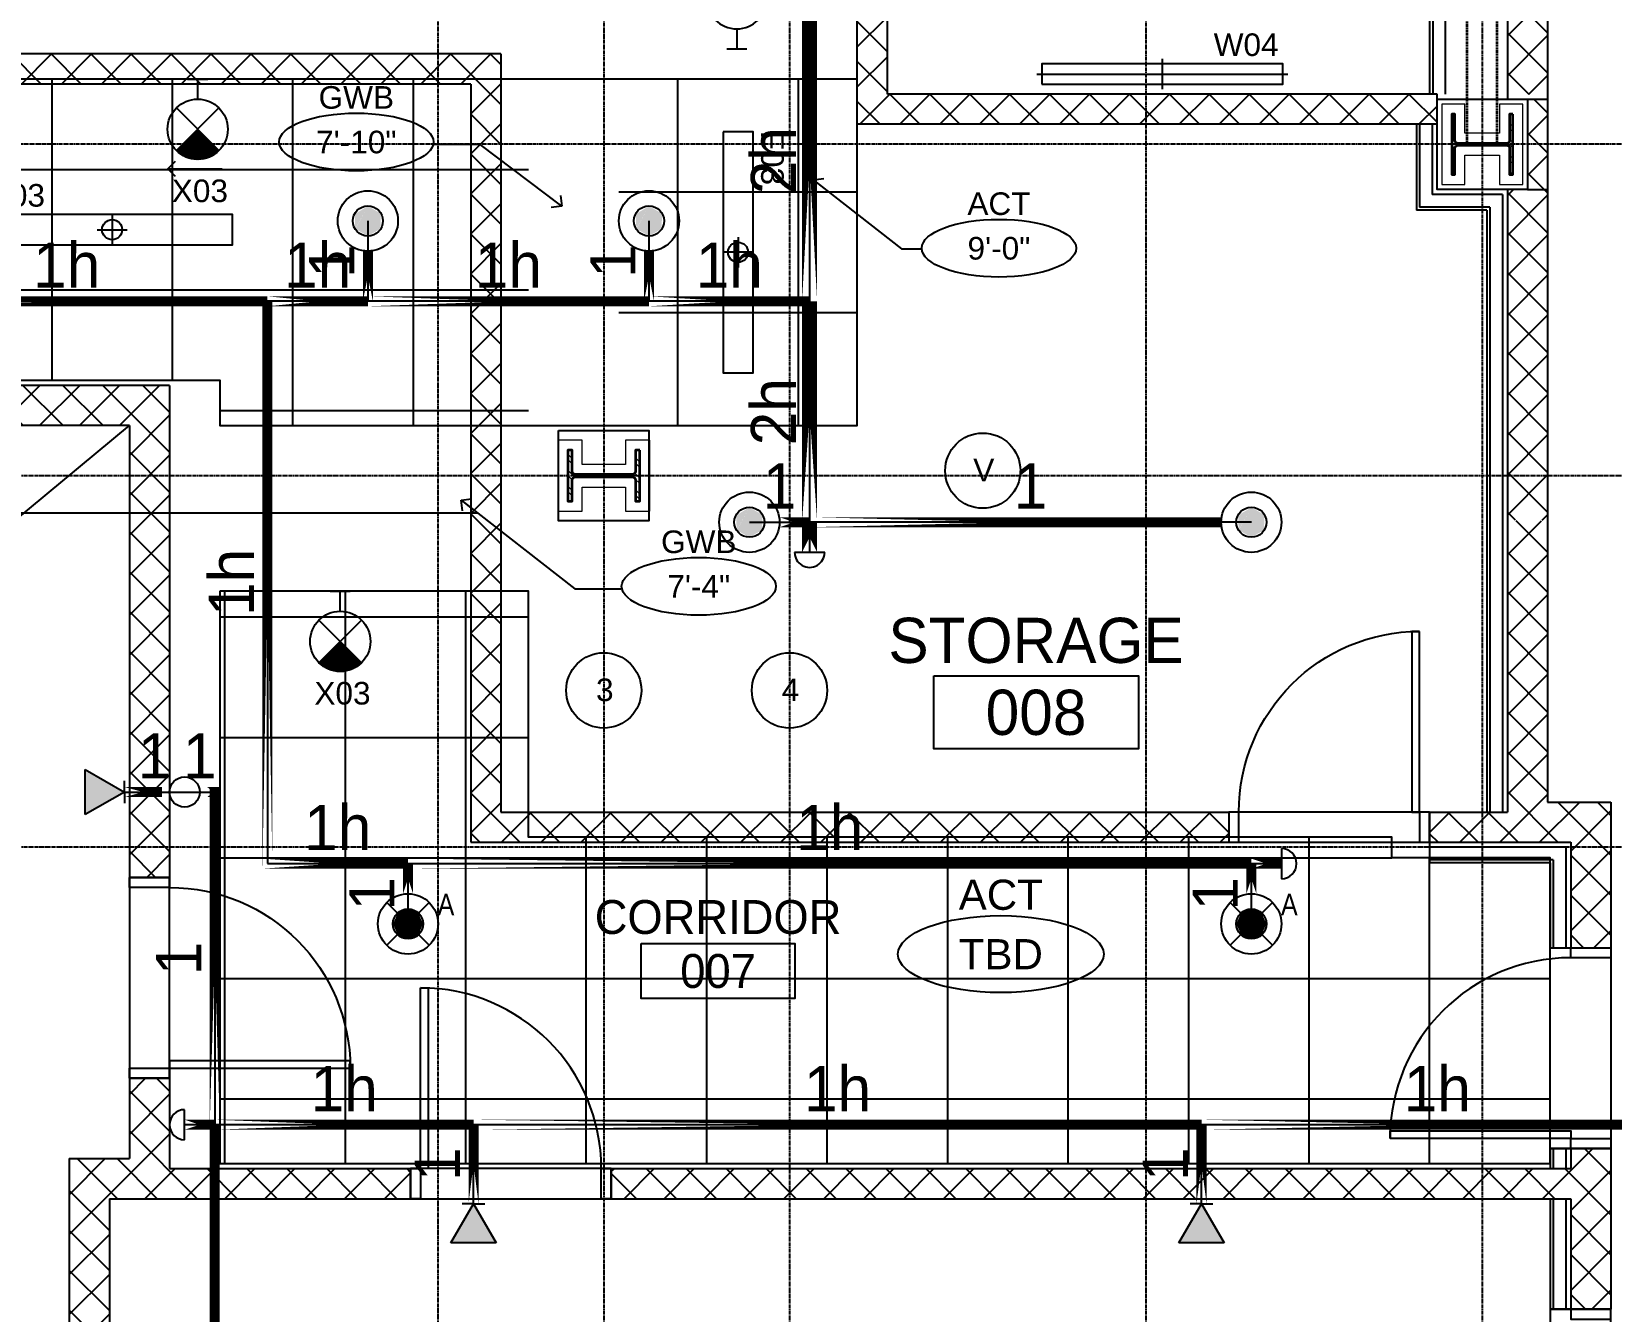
# Model space of a CAD drawing. Header units: inches. Extents: x 1442 to 5389, y 34 to 2400.
# Drawn here: x 1997.5 to 2312.2, y 705.1 to 960 of the extents above; entities that cross this region are included whole.
import ezdxf
from ezdxf.enums import TextEntityAlignment as Align

# ---------------------------------------------------------------- set-up
doc = ezdxf.new("R2010")
doc.units = ezdxf.units.IN
doc.header["$MEASUREMENT"] = 0
for name, pattern in [('CENTER2', [1.125, 0.75, -0.125, 0.125, -0.125]), ('HIDDEN', [0.375, 0.25, -0.125]), ('HIDDEN2', [0.1875, 0.125, -0.0625])]:
    doc.linetypes.add(name, pattern=pattern)
for name, color, linetype in [('130451-00_RCP-FLR-00$0$A-Anno-Dim', 8, 'Continuous'), ('130451-00_RCP-FLR-00$0$A-Clng-Fixture', 8, 'Continuous'), ('130451-00_RCP-FLR-00$0$A-Clng-Grid', 8, 'Continuous'), ('130451-00_RCP-FLR-00$0$A-Clng-Tag', 8, 'Continuous'), ('130451-00_RCP-FLR-00$0$A-Grid-Iden(SmallScale)', 8, 'Continuous'), ('A-Door', 7, 'Continuous'), ('A-Door-Head', 8, 'Continuous'), ('A-Grid(SmallScale)', 11, 'CENTER2'), ('A-Site-Pave', 8, 'Continuous'), ('A-Tag-Rm(Scale)', 7, 'Continuous'), ('A-Wall-Full', 7, 'Continuous'), ('A-Wall-Hatch', 15, 'Continuous'), ('headdn', 1, 'Continuous'), ('PIPEBL', 1, 'Continuous'), ('pipemn', 1, 'Continuous'), ('PIPESPC', 1, 'Continuous'), ('S-Structural Concrete', 4, 'Continuous'), ('S-Wall-CMU', 7, 'Continuous'), ('S-Wall-Hatch', 8, 'Continuous'), ('spk-cap', 1, 'Continuous'), ('spk-piperise', 1, 'Continuous'), ('TIDYPIPE', 1, 'Continuous')]:
    doc.layers.add(name, color=color, linetype=linetype)
for name, color, linetype, lineweight in [('A-Detl-Hatch', 1, 'Continuous', 18), ('A-Detl-Wide', 2, 'Continuous', 35), ('S-Detl-Hatch', 1, 'Continuous', 18), ('S-Detl-Wide', 3, 'Continuous', 35)]:
    doc.layers.add(name, color=color, linetype=linetype, lineweight=lineweight)
doc.styles.add('130451-00_RCP-FLR-00$0$G1DIM', font='arial.ttf')
doc.styles.add('130451-00_RCP-FLR-00$0$Standard', font='arial.ttf')
doc.styles.add('PIPE', font='PIPE.SHX')
doc.dimstyles.new('130451-00_RCP-FLR-00$0$Aec-Arch-I-96', dxfattribs={"dimscale": 96, "dimtxt": 0.09375, "dimasz": 0.0625, "dimexe": 0.0625, "dimexo": 0.0625, "dimgap": 0.03125, "dimtad": 1, "dimdec": 3, "dimzin": 3, "dimdsep": 46, "dimlunit": 4, "dimtxsty": '130451-00_RCP-FLR-00$0$G1DIM', "dimblk": '130451-00_RCP-FLR-00$0$_ArchTick', "dimcen": 0.09375, "dimclrd": 256, "dimclre": 256, "dimclrt": 256, "dimazin": 2, "dimtfac": 0.75, "dimtdec": 3, "dimtix": 1, "dimtmove": 2, "dimatfit": 2, "dimldrblk": '130451-00_RCP-FLR-00$0$_Open90', "dimfxl": 0.0625, "dimtolj": 1, "dimtzin": 0, "dimarcsym": 0})
pattern_1 = [(45, (1460.501, -245.6763), (-3.977476, 3.977476), []), (135, (1460.501, -245.6763), (-3.977476, -3.977476), [])]
pattern_2 = [(45, (18.6875, 1892.125), (-0.088388348, 0.088388348), [])]

# ---------------------------------------------------------------- blocks, each defined once
blk = doc.blocks.new('Rm Tag')
blk.add_lwpolyline([(-0.2124, 0.0759), (0.2124, 0.0759), (0.2124, -0.0759), (-0.2124, -0.0759)], close=True)
for p in [(0, 0.2858), (0, 0.1493), (0, 0)]:
    blk.add_attdef('XXX', text='', height=0.0938).set_placement(p, align=Align.MIDDLE_CENTER)
blk = doc.blocks.new('*U18')
at = {"layer": 'A-Detl-Hatch'}
h = blk.add_hatch(dxfattribs=at)
h.set_pattern_fill('ANSI32', color=256, scale=6, style=0)
h.set_pattern_definition([(45, (0, -7.155), (-1.591, 1.591), []), (45, (1.0607, -7.155), (-1.591, 1.591), [])])
edge = h.paths.add_edge_path()
edge.add_line((5.065, -14.31), (5.065, -13.455))
edge.add_line((5.065, -13.455), (0.855, -13.455))
edge.add_arc((0.855, -12.855), 0.6, 180, 270, ccw=False)
edge.add_line((0.255, -12.855), (0.255, -1.455))
edge.add_arc((0.855, -1.455), 0.6, 90, 180, ccw=False)
edge.add_line((0.855, -0.855), (5.065, -0.855))
edge.add_line((5.065, -0.855), (5.065, 0))
edge.add_line((5.065, 0), (-5.065, 0))
edge.add_line((-5.065, 0), (-5.065, -0.855))
edge.add_line((-5.065, -0.855), (-0.855, -0.855))
edge.add_arc((-0.855, -1.455), 0.6, 0, 90, ccw=False)
edge.add_line((-0.255, -1.455), (-0.255, -12.855))
edge.add_arc((-0.855, -12.855), 0.6, -90, 0, ccw=False)
edge.add_line((-0.855, -13.455), (-5.065, -13.455))
edge.add_line((-5.065, -13.455), (-5.065, -14.31))
edge.add_line((-5.065, -14.31), (5.065, -14.31))
at = {"color": 0, "linetype": 'ByBlock'}
blk.add_lwpolyline([(5.065, -14.31), (5.065, -13.455), (0.855, -13.455, -0.4142136), (0.255, -12.855), (0.255, -1.455, -0.4142136), (0.855, -0.855), (5.065, -0.855), (5.065, 0), (-5.065, 0), (-5.065, -0.855), (-0.855, -0.855, -0.4142136), (-0.255, -1.455), (-0.255, -12.855, -0.4142136), (-0.855, -13.455), (-5.065, -13.455), (-5.065, -14.31)], format="xyb", close=True, dxfattribs=at)
blk = doc.blocks.new('W14x82')
at = {"layer": 'S-Detl-Hatch'}
blk.add_lwpolyline([(14043.16, -7310.28), (14043.16, -7305.42), (14038.35, -7305.42), (14038.35, -7296.82), (14043.16, -7296.82), (14043.16, -7291.97), (14029.03, -7291.97), (14029.03, -7296.82), (14033.84, -7296.82), (14033.84, -7305.42), (14029.03, -7305.42), (14029.03, -7310.28)], close=True, dxfattribs=at)
at = {"layer": 'A-Detl-Wide'}
blk.add_blockref('*U18', (14036.1, -7293.97), dxfattribs=at)
blk = doc.blocks.new('*U15')
at = {"layer": 'A-Detl-Hatch'}
h = blk.add_hatch(dxfattribs=at)
h.set_pattern_fill('ANSI32', color=256, scale=6, style=0)
h.set_pattern_definition([(45, (0, -6.06), (-1.591, 1.591), []), (45, (1.0607, -6.06), (-1.591, 1.591), [])])
edge = h.paths.add_edge_path()
edge.add_line((6, -12.12), (6, -11.515))
edge.add_line((6, -11.515), (0.795, -11.515))
edge.add_arc((0.795, -10.915), 0.6, 180, 270, ccw=False)
edge.add_line((0.195, -10.915), (0.195, -1.205))
edge.add_arc((0.795, -1.205), 0.6, 90, 180, ccw=False)
edge.add_line((0.795, -0.605), (6, -0.605))
edge.add_line((6, -0.605), (6, 0))
edge.add_line((6, 0), (-6, 0))
edge.add_line((-6, 0), (-6, -0.605))
edge.add_line((-6, -0.605), (-0.795, -0.605))
edge.add_arc((-0.795, -1.205), 0.6, 0, 90, ccw=False)
edge.add_line((-0.195, -1.205), (-0.195, -10.915))
edge.add_arc((-0.795, -10.915), 0.6, 270, 360, ccw=False)
edge.add_line((-0.795, -11.515), (-6, -11.515))
edge.add_line((-6, -11.515), (-6, -12.12))
edge.add_line((-6, -12.12), (6, -12.12))
at = {"color": 0, "linetype": 'ByBlock'}
blk.add_lwpolyline([(6, -12.12), (6, -11.515), (0.795, -11.515, -0.4142136), (0.195, -10.915), (0.195, -1.205, -0.4142136), (0.795, -0.605), (6, -0.605), (6, 0), (-6, 0), (-6, -0.605), (-0.795, -0.605, -0.4142136), (-0.195, -1.205), (-0.195, -10.915, -0.4142136), (-0.795, -11.515), (-6, -11.515), (-6, -12.12)], format="xyb", close=True, dxfattribs=at)
blk = doc.blocks.new('W12X65')
at = {"layer": 'S-Detl-Hatch'}
blk.add_lwpolyline([(13860.59, -7310.28), (13860.59, -7305.67), (13854.79, -7305.67), (13854.79, -7298.76), (13860.59, -7298.76), (13860.59, -7294.16), (13844.59, -7294.16), (13844.59, -7298.76), (13850.4, -7298.76), (13850.4, -7305.67), (13844.59, -7305.67), (13844.59, -7310.28)], close=True, dxfattribs=at)
at = {"layer": 'A-Detl-Wide'}
blk.add_blockref('*U15', (13852.59, -7296.16), dxfattribs=at)
blk = doc.blocks.new('Door 36in')
blk.add_lwpolyline([(0, 36), (1.5, 36), (1.5, 0), (0, 0)], close=True)
blk.add_arc((0, 0), 36, 0, 90)
blk = doc.blocks.new('130451-00_RCP-FLR-00$0$48IN LINEAR WALL LIGHT')
for p, q in [((0, 6), (0, 0)), ((-25, 3), (25, 3))]:
    blk.add_line(p, q)
blk.add_lwpolyline([(-24, 1), (24, 1), (24, 5), (-24, 5)], close=True)
at = {"style": '130451-00_RCP-FLR-00$0$Standard'}
blk.add_attdef('WXX', (10.25, 6.59), '', height=4.5, dxfattribs=at)
blk = doc.blocks.new('130451-00_RCP-FLR-00$0$Clng Tag')
blk.add_ellipse((0, 0), major_axis=(-0.3202, 0), ratio=0.37386)
at = {"style": '130451-00_RCP-FLR-00$0$Standard'}
for tag, p in [('XXX', (0, 0.1848)), ("X'-XX'", (0, -0.0002))]:
    blk.add_attdef(tag, text='', height=0.0938, dxfattribs=at).set_placement(p, align=Align.MIDDLE_CENTER)
blk = doc.blocks.new('130451-00_RCP-FLR-00$0$Column Bubble')
blk.add_circle((-0.0042, -0.0024), 0.1562)
at = {"style": '130451-00_RCP-FLR-00$0$Standard'}
blk.add_attdef('XX', text='', height=0.0938, dxfattribs=at).set_placement((0, 0), align=Align.MIDDLE_CENTER)
blk = doc.blocks.new('130451-00_RCP-FLR-00$0$48in Linear FLUOR')
for p, q in [((-3, 0), (3, 0)), ((0, 3), (0, -3))]:
    blk.add_line(p, q)
blk.add_lwpolyline([(-24, -3), (24, -3), (24, 3), (-24, 3)], close=True)
blk.add_circle((0, 0), 2)
at = {"style": '130451-00_RCP-FLR-00$0$Standard'}
blk.add_attdef('FXX', (10.25, 4.59), '', height=4.5, dxfattribs=at)
blk = doc.blocks.new('*U192')
h = blk.add_hatch()
h.set_pattern_fill('ANSI31', color=256)
h.set_pattern_definition(pattern_2)
h.paths.add_polyline_path([(4.24, 14.24, 0.414214), (-4.24, 14.24), (0, 10)])
for p, q in [((4.24, 5.76), (-4.24, 14.24)), ((4.24, 14.24), (-4.24, 5.76)), ((0, 4), (0, 0)), ((2, 0), (-2, 0))]:
    blk.add_line(p, q)
blk.add_circle((0, 10), 6)
at = {"style": '130451-00_RCP-FLR-00$0$Standard'}
blk.add_attdef('X00', (-5.64, 18.01), '', height=4.5, dxfattribs=at)
blk = doc.blocks.new('*U193')
h = blk.add_hatch()
h.set_pattern_fill('ANSI31', color=256)
h.set_pattern_definition(pattern_2)
h.paths.add_polyline_path([(4.24, 14.24, 0.414214), (-4.24, 14.24), (0, 10)])
for p, q in [((4.24, 5.76), (-4.24, 14.24)), ((4.24, 14.24), (-4.24, 5.76)), ((0, 4), (0, 0)), ((2, 0), (-2, 0))]:
    blk.add_line(p, q)
blk.add_circle((0, 10), 6)
at = {"style": '130451-00_RCP-FLR-00$0$Standard'}
blk.add_attdef('X00', (-5.64, 18.01), '', height=4.5, dxfattribs=at)
blk = doc.blocks.new('*U194')
h = blk.add_hatch()
h.set_pattern_fill('ANSI31', color=256)
h.set_pattern_definition(pattern_2)
h.paths.add_polyline_path([(4.24, 14.24, 0.414214), (-4.24, 14.24), (0, 10)])
for p, q in [((4.24, 5.76), (-4.24, 14.24)), ((4.24, 14.24), (-4.24, 5.76)), ((0, 4), (0, 0)), ((2, 0), (-2, 0))]:
    blk.add_line(p, q)
blk.add_circle((0, 10), 6)
at = {"style": '130451-00_RCP-FLR-00$0$Standard'}
blk.add_attdef('X00', (-5.64, 18.01), '', height=4.5, dxfattribs=at)
blk = doc.blocks.new('130451-00_RCP-FLR-00$0$_ArchTick')
at = {"linetype": 'ByBlock', "const_width": 0.15}
blk.add_lwpolyline([(-0.5, -0.5), (0.5, 0.5)], dxfattribs=at)
blk = doc.blocks.new('130451-00_RCP-FLR-00$0$_Open90')
at = {"linetype": 'ByBlock', "lineweight": -2}
for p, q in [((0, 0), (-1, 0)), ((-0.5, 0.5), (0, 0)), ((0, 0), (-0.5, -0.5))]:
    blk.add_line(p, q, dxfattribs=at)
blk = doc.blocks.new('SIDE3')
for p, q in [((0, 0), (7.79, 4.5)), ((7.79, 4.5), (7.79, -4.5)), ((0, 0), (0, 2.24)), ((7.79, -4.5), (0, 0)), ((0, 0), (0, -2.24))]:
    blk.add_line(p, q)
blk.add_solid([(7.79, -4.5), (0, 0), (7.79, 4.5)])
blk = doc.blocks.new('dpend1')
for radius in [6, 3]:
    blk.add_circle((0, 0), radius)
for points in [[(0.01, 2.97), (-2.53, -1.59), (-2.62, 1.36)], [(0.01, 2.97), (-2.49, -1.59), (2.52, -1.59)], [(2.52, -1.59), (0.01, 2.97), (2.6, 1.47)], [(2.52, -1.59), (-2.53, -1.59), (0.01, -2.98)]]:
    blk.add_solid(points)
blk = doc.blocks.new('DPEND4')
for p, q in [((4.24, -4.24), (-4.24, 4.24)), ((-4.24, -4.24), (4.24, 4.24))]:
    blk.add_line(p, q)
for radius in [6, 3]:
    blk.add_circle((0, 0), radius)
for points in [[(0, 0), (-3, 0), (-2.08, 2.07)], [(0, 0), (-3, 0), (-2.08, -2.07)], [(0, 0), (0, 3), (-2.12, 2.14)], [(0, 0), (0, -3), (-2.12, -2.14)], [(0, 0), (0, 3), (2.12, 2.14)], [(0, 0), (3, 0), (2.08, 2.07)], [(0, 0), (0, -3), (2.12, -2.14)], [(0, 0), (3, 0), (2.08, -2.07)]]:
    blk.add_solid(points)
at = {"style": 'PIPE', "width": 1.359757}
blk.add_text('A', height=4.28, dxfattribs=at).set_placement((5.9, 1.71), (9.23, 1.71), align=Align.FIT)
blk = doc.blocks.new('CAP')
blk.add_line((0, 3), (0, -3))
blk.add_arc((0, 0), 3, 270, 90)
blk = doc.blocks.new('rise')
blk.add_circle((0, 0), 3)
blk = doc.blocks.new('PIPESPC')
at = {"layer": 'PIPESPC', "style": 'PIPE', "width": 0.9}
blk.add_attdef('SIZE', text='', height=9, dxfattribs=at).set_placement((0, 4.02), align=Align.CENTER)
at = {"layer": 'PIPESPC', "style": 'PIPE', "flags": 1}
blk.add_attdef('SCHED', (25.3, 3.89), '', height=9, dxfattribs=at)

msp = doc.modelspace()

# ---------------------------------------------------------------- hatches: boundary and pattern name
at = {"layer": '130451-00_RCP-FLR-00$0$A-Clng-Grid'}
h = msp.add_hatch(dxfattribs=at)
h.set_pattern_fill('NET', color=256, scale=192)
h.set_pattern_definition([(0, (1977.564, 908.58), (0, 24), []), (90, (1977.564, 908.58), (-24, 1e-15), [])])
h.paths.add_polyline_path([(1817.13, 950.58), (1817.13, 890.58), (2035, 890.58), (2035, 881.58), (2096.5, 881.58), (2096.5, 950.58)])
h = msp.add_hatch(dxfattribs=at)
h.set_pattern_fill('NET', color=256, scale=192)
h.set_pattern_definition([(0, (2126.252, 904.08), (0, 24), []), (90, (2126.252, 904.08), (-24, 1e-15), [])])
h.paths.add_polyline_path([(2114.5, 950.58), (2162, 950.58), (2162, 881.58), (2114.5, 881.58)])
h = msp.add_hatch(dxfattribs=at)
h.set_pattern_fill('NET', color=256, scale=192)
h.set_pattern_definition([(0, (2300.003, 795.456), (0, 24), []), (90, (2300.003, 795.456), (-24, 1e-15), [])])
h.paths.add_polyline_path([(2035, 848.58), (2035, 734.58), (2300, 734.58), (2300, 795.46), (2268.5, 795.46), (2268.5, 799.58), (2096.5, 799.58), (2096.5, 848.58)])
at = {"layer": 'S-Wall-Hatch'}
h = msp.add_hatch(dxfattribs=at)
h.set_pattern_fill('ANSI37', color=256, scale=45, style=0)
h.set_pattern_definition(pattern_1)
h.paths.add_polyline_path([(2299.5, 1190.58), (2299.5, 1194.58), (2291.5, 1194.58), (2291.5, 1162.58), (2299.5, 1162.58)])
h.paths.add_polyline_path([(2299.5, 1162.58), (2291.5, 1162.58), (2291.5, 1150.58), (2299.5, 1150.58)])
h.paths.add_polyline_path([(2299.5, 1150.58), (2291.5, 1150.58), (2291.5, 1075.58), (2299.5, 1075.58)])
h.paths.add_polyline_path([(2299.5, 1075.58), (2291.5, 1075.58), (2291.5, 1057.58), (2299.5, 1057.58)])
h.paths.add_polyline_path([(2299.5, 1057.58), (2291.5, 1057.58), (2291.5, 996.58), (2299.5, 996.58)])
h.paths.add_polyline_path([(2299.5, 996.58), (2291.5, 996.58), (2291.5, 976.58), (2299.5, 976.58)])
h.paths.add_polyline_path([(2299.5, 976.58), (2291.5, 976.58), (2291.5, 947.58), (2299.5, 947.58)])
h = msp.add_hatch(dxfattribs=at)
h.set_pattern_fill('ANSI37', color=256, scale=45, style=0)
h.set_pattern_definition(pattern_1)
h.paths.add_polyline_path([(2236, 804.58), (2219.5, 804.58), (2219.5, 798.58), (2236, 798.58)])
h.paths.add_polyline_path([(2219.5, 804.58), (2148.5, 804.58), (2148.5, 798.58), (2219.5, 798.58)])
h.paths.add_polyline_path([(2148.5, 804.58), (2111.5, 804.58), (2111.5, 798.58), (2148.5, 798.58)])
h.paths.add_polyline_path([(2111.5, 804.58), (2091, 804.58), (2091, 871.58), (2085, 871.58), (2085, 798.58), (2111.5, 798.58)])
h.paths.add_polyline_path([(2091, 937.58), (2085, 937.58), (2085, 871.58), (2091, 871.58)])
h.paths.add_polyline_path([(2091, 947.58), (2085, 947.58), (2085, 937.58), (2091, 937.58)])
h.paths.add_polyline_path([(2091, 955.58), (2078.5, 955.58), (2078.5, 949.58), (2085, 949.58), (2085, 947.58), (2091, 947.58)])
h.paths.add_polyline_path([(2078.5, 955.58), (1879, 955.58), (1879, 976.58), (1873, 976.58), (1873, 949.58), (1909, 949.58), (1909, 947.58), (1915, 947.58), (1915, 949.58), (2078.5, 949.58)])
h.paths.add_polyline_path([(1915, 947.58), (1909, 947.58), (1909, 937.58), (1915, 937.58)])
h.paths.add_polyline_path([(1915, 937.58), (1909, 937.58), (1909, 933.58), (1915, 933.58)])
h.paths.add_polyline_path([(1879, 996.58), (1873, 996.58), (1873, 976.58), (1879, 976.58)])
h.paths.add_polyline_path([(1879, 1057.58), (1873, 1057.58), (1873, 996.58), (1879, 996.58)])
h.paths.add_polyline_path([(1879, 1071.46), (2078.5, 1071.46), (2078.5, 1075.58), (1873, 1075.58), (1873, 1057.58), (1879, 1057.58)])
h.paths.add_polyline_path([(2111.5, 1075.58), (2078.5, 1075.58), (2078.5, 1071.46), (2111.5, 1071.46)])
h.paths.add_polyline_path([(2148.5, 1075.58), (2111.5, 1075.58), (2111.5, 1071.46), (2148.5, 1071.46)])
h.paths.add_polyline_path([(2168, 1075.58), (2148.5, 1075.58), (2148.5, 1071.46), (2162, 1071.46), (2162, 1057.58), (2168, 1057.58)])
h.paths.add_polyline_path([(2168, 1057.58), (2162, 1057.58), (2162, 996.58), (2168, 996.58)])
h.paths.add_polyline_path([(2168, 996.58), (2162, 996.58), (2162, 976.58), (2168, 976.58)])
h.paths.add_polyline_path([(2168, 976.58), (2162, 976.58), (2162, 947.58), (2168, 947.58)])
h.paths.add_polyline_path([(2219.5, 947.58), (2168, 947.58), (2162, 947.58), (2162, 941.58), (2219.5, 941.58)])
h.paths.add_polyline_path([(2277.5, 947.58), (2219.5, 947.58), (2219.5, 941.58), (2277.5, 941.58)])
h.paths.add_polyline_path([(2078.5, 1077.46), (1873, 1077.46), (1873, 1075.58), (2078.5, 1075.58)])
h.paths.add_polyline_path([(2111.5, 1077.46), (2078.5, 1077.46), (2078.5, 1075.58), (2111.5, 1075.58)])
h.paths.add_polyline_path([(2148.5, 1077.46), (2111.5, 1077.46), (2111.5, 1075.58), (2148.5, 1075.58)])
h.paths.add_polyline_path([(2168, 1077.46), (2148.5, 1077.46), (2148.5, 1075.58), (2168, 1075.58)])
h = msp.add_hatch(dxfattribs=at)
h.set_pattern_fill('ANSI37', color=256, scale=45, style=0)
h.set_pattern_definition(pattern_1)
h.paths.add_polyline_path([(2299.5, 946.58), (2295.5, 946.58), (2295.5, 937.58), (2299.5, 937.58)])
h.paths.add_polyline_path([(2299.5, 937.58), (2295.5, 937.58), (2295.5, 928.58), (2299.5, 928.58)])
h = msp.add_hatch(dxfattribs=at)
h.set_pattern_fill('ANSI37', color=256, scale=45, style=0)
h.set_pattern_definition(pattern_1)
h.paths.add_polyline_path([(2299.5, 928.58), (2295.5, 928.58), (2291.5, 928.58), (2291.5, 880.58), (2295.5, 880.58), (2299.5, 880.58)])
h = msp.add_hatch(dxfattribs=at)
h.set_pattern_fill('ANSI37', color=256, scale=45, style=0)
h.set_pattern_definition(pattern_1)
h.paths.add_polyline_path([(2025, 889.58), (1915, 889.58), (1915, 893.58), (1909, 893.58), (1909, 889.58), (1825, 889.58), (1825, 881.58), (2017, 881.58), (2017, 871.58), (2025, 871.58)])
h.paths.add_polyline_path([(2025, 864.21), (2017, 864.21), (2017, 797.58), (2025, 797.58)])
h.paths.add_polyline_path([(2025, 871.58), (2017, 871.58), (2017, 864.21), (2025, 864.21)])
h.paths.add_polyline_path([(2025, 797.58), (2017, 797.58), (2017, 791.58), (2025, 791.58)])
h = msp.add_hatch(dxfattribs=at)
h.set_pattern_fill('ANSI37', color=256, scale=45, style=0)
h.set_pattern_definition(pattern_1)
h.paths.add_polyline_path([(2299.5, 871.58), (2291.5, 871.58), (2291.5, 862.71), (2299.5, 862.71)])
h.paths.add_polyline_path([(2299.5, 880.59), (2291.5, 880.59), (2291.5, 880.58), (2291.5, 871.58), (2299.5, 871.58)])
h = msp.add_hatch(dxfattribs=at)
h.set_pattern_fill('ANSI37', color=256, scale=45, style=0)
h.set_pattern_definition(pattern_1)
h.paths.add_polyline_path([(2299.5, 862.58), (2295.5, 862.58), (2291.5, 862.58), (2291.5, 804.58), (2286.5, 804.58), (2286.5, 798.58), (2304.13, 798.58), (2304.13, 797.58), (2312.13, 797.58), (2312.13, 806.58), (2299.5, 806.58)])
h.paths.add_polyline_path([(2286.5, 804.58), (2276, 804.58), (2276, 798.58), (2286.5, 798.58)])
h.paths.add_polyline_path([(2312.13, 797.58), (2304.13, 797.58), (2304.13, 777.58), (2312.13, 777.58)])
h = msp.add_hatch(dxfattribs=at)
h.set_pattern_fill('ANSI37', color=256, scale=45, style=0)
h.set_pattern_definition(pattern_1)
h.paths.add_polyline_path([(2073, 733.58), (2025, 733.58), (2025, 751.58), (2017, 751.58), (2017, 735.58), (2005, 735.58), (2005, 687.58), (2013, 687.58), (2013, 727.58), (2073, 727.58)])
h.paths.add_polyline_path([(2013, 687.58), (2005, 687.58), (2005, 643.58), (2013, 643.58)])
h.paths.add_polyline_path([(2013, 623.07, 0.000022), (2005, 623.04), (2005, 598.58), (2013, 598.58)])
h.paths.add_polyline_path([(2013, 598.58), (2005, 598.58), (2005, 587.58), (2013, 587.58)])
h.paths.add_polyline_path([(2013, 643.58), (2005, 643.58), (2005, 623.04, -0.000022), (2013, 623.07)])
h = msp.add_hatch(dxfattribs=at)
h.set_pattern_fill('ANSI37', color=256, scale=45, style=0)
h.set_pattern_definition(pattern_1)
h.paths.add_polyline_path([(2148.5, 733.58), (2113, 733.58), (2113, 727.58), (2148.5, 727.58)])
h.paths.add_polyline_path([(2219.5, 733.58), (2148.5, 733.58), (2148.5, 727.58), (2219.5, 727.58)])
h.paths.add_polyline_path([(2286.5, 733.58), (2219.5, 733.58), (2219.5, 727.58), (2286.5, 727.58)])
h.paths.add_polyline_path([(2312.13, 737.58), (2304.13, 737.58), (2304.13, 733.58), (2286.5, 733.58), (2286.5, 727.58), (2304.13, 727.58), (2304.13, 705.58), (2312.13, 705.58)])

# ---------------------------------------------------------------- linework, layer by layer
at = {"linetype": 'HIDDEN'}
msp.add_line((1948.56, 864.21), (2086.5, 864.21), dxfattribs=at)
at = {"layer": '130451-00_RCP-FLR-00$0$A-Clng-Grid'}
for points in [[(1817.13, 950.58), (1817.13, 890.58), (2035, 890.58), (2035, 881.58), (2162, 881.58), (2162, 950.58), (1817.13, 950.58)], [(2035, 848.58), (2035, 734.58), (2300, 734.58), (2300, 795.46), (2268.5, 795.46), (2268.5, 799.58), (2096.5, 799.58), (2096.5, 848.58), (2035, 848.58)]]:
    msp.add_lwpolyline(points, dxfattribs=at)
at = {"layer": 'A-Door'}
for points in [[(2238, 798.58), (2238, 804.58), (2236, 804.58), (2236, 798.58)], [(2276, 798.58), (2276, 804.58), (2274, 804.58), (2274, 798.58)], [(2017, 791.58), (2025, 791.58), (2025, 789.58), (2017, 789.58)], [(2304.13, 777.58), (2312.13, 777.58), (2312.13, 775.58), (2304.13, 775.58)], [(2017, 753.58), (2025, 753.58), (2025, 751.58), (2017, 751.58)], [(2304.13, 739.58), (2312.13, 739.58), (2312.13, 737.58), (2304.13, 737.58)], [(2073, 727.58), (2073, 733.58), (2075, 733.58), (2075, 727.58)], [(2111, 727.58), (2111, 733.58), (2113, 733.58), (2113, 727.58)], [(2312.13, 705.58), (2304.13, 705.58), (2304.13, 703.58), (2312.13, 703.58)]]:
    msp.add_lwpolyline(points, close=True, dxfattribs=at)
at = {"layer": 'A-Door-Head'}
for points in [[(2236, 798.58), (2276, 798.58), (2276, 804.58), (2236, 804.58)], [(2025, 791.58), (2017, 791.58), (2017, 751.58), (2025, 751.58)], [(2300, 777.58), (2312.13, 777.58), (2312.13, 737.58), (2300, 737.58)], [(2073, 727.58), (2113, 727.58), (2113, 733.58), (2073, 733.58)], [(2312.13, 705.58), (2300, 705.58), (2300, 629.58), (2312.13, 629.58)]]:
    msp.add_lwpolyline(points, close=True, dxfattribs=at)
at = {"layer": 'A-Grid(SmallScale)'}
for p, q in [((2078.5, 491.06), (2078.5, 2370.32)), ((2111.5, 2370.32), (2111.5, 491.06)), ((2148.5, 2370.32), (2148.5, 491.06)), ((2219.5, 2370.32), (2219.5, 491.06)), ((2286.5, 2370.32), (2286.5, 491.06)), ((5386.5, 937.58), (1595.31, 937.58)), ((5388.5, 871.58), (1580.5, 871.58)), ((5388.5, 797.58), (1580.5, 797.58))]:
    msp.add_line(p, q, dxfattribs=at)
at = {"layer": 'A-Site-Pave'}
for p, q in [((1853.18, 745.58), (2017, 881.58)), ((1825, 864.21), (2086.5, 864.21))]:
    msp.add_line(p, q, dxfattribs=at)
at = {"layer": 'A-Wall-Full'}
for p, q in [((2276, 1202.13), (2276, 947.58)), ((2273.38, 941.58), (2273.38, 924.46)), ((2287.38, 924.46), (2273.38, 924.46)), ((2287.38, 924.46), (2287.38, 804.58)), ((2276, 798.58), (2276, 794.46)), ((2300, 794.46), (2276, 794.46)), ((2300, 794.46), (2300, 777.58)), ((2300, 777.58), (2304.13, 777.58)), ((2300, 737.58), (2300, 733.58)), ((2300, 737.58), (2304.13, 737.58)), ((2300, 727.58), (2300, 705.58)), ((2300, 705.58), (2304.13, 705.58))]:
    msp.add_line(p, q, dxfattribs=at)
at = {"layer": 'A-Wall-Hatch'}
for p, q in [((2276.63, 1202.76), (2276.63, 947.58)), ((2279.13, 1194.58), (2279.13, 947.58)), ((2274, 941.58), (2274, 925.08)), ((2276.5, 941.58), (2276.5, 927.58)), ((2290.5, 927.58), (2276.5, 927.58)), ((2290.5, 927.58), (2290.5, 804.58)), ((2288, 925.08), (2274, 925.08)), ((2288, 925.08), (2288, 804.58)), ((2303.13, 797.58), (2276, 797.58)), ((2303.13, 797.58), (2303.13, 777.58)), ((2300.63, 795.08), (2276, 795.08)), ((2300.63, 795.08), (2300.63, 777.58)), ((2300.63, 737.58), (2300.63, 733.58)), ((2303.13, 737.58), (2303.13, 733.58)), ((2300.63, 727.58), (2300.63, 705.58)), ((2303.13, 727.58), (2303.13, 705.58))]:
    msp.add_line(p, q, dxfattribs=at)
at = {"layer": 'PIPEBL'}
for p, q in [((2064.5, 922.32), (2064.5, 906.32)), ((2120.5, 922.32), (2120.5, 906.32)), ((2044.5, 906.32), (1964.5, 906.32)), ((2064.5, 906.32), (2044.5, 906.32)), ((2044.5, 906.32), (2044.5, 794.32)), ((2120.5, 906.32), (2064.5, 906.32)), ((2152.5, 906.32), (2120.5, 906.32)), ((2140.5, 862.32), (2152.5, 862.32)), ((2240.5, 862.32), (2152.5, 862.32)), ((2044.5, 794.32), (2072.5, 794.32)), ((2072.5, 794.32), (2240.5, 794.32)), ((2072.5, 782.32), (2072.5, 794.32)), ((2240.5, 782.32), (2240.5, 794.32)), ((2240.5, 794.32), (2246.5, 794.32))]:
    msp.add_line(p, q, dxfattribs=at)
at = {"layer": 'PIPEBL', "color": 1}
for p, q in [((2016, 808.58), (2028, 808.58)), ((2028, 808.58), (2034, 808.58)), ((2034, 808.58), (2034, 742.32)), ((2034, 742.32), (2028, 742.32)), ((2085.55, 742.32), (2034, 742.32)), ((2034, 742.32), (2034, 661.58)), ((2230.57, 742.32), (2085.55, 742.32)), ((2085.55, 726.58), (2085.55, 742.32)), ((2324.5, 742.32), (2230.57, 742.32)), ((2230.57, 726.58), (2230.57, 742.32))]:
    msp.add_line(p, q, dxfattribs=at)
at = {"layer": 'pipemn'}
for p, q in [((2152.5, 962.32), (2152.5, 906.32)), ((2152.5, 906.32), (2152.5, 862.32)), ((2152.5, 862.32), (2152.5, 856.32))]:
    msp.add_line(p, q, dxfattribs=at)
at = {"layer": 'S-Detl-Wide', "linetype": 'HIDDEN2'}
for p, q in [((2283.5, 937.78), (2283.5, 1203.39)), ((2289.5, 937.78), (2289.5, 1203.39))]:
    msp.add_line(p, q, dxfattribs=at)
at = {"layer": 'S-Structural Concrete'}
for points in [[(2277.5, 946.58), (2295.5, 946.58), (2295.5, 928.58), (2277.5, 928.58)], [(2102.5, 880.58), (2120.5, 880.58), (2120.5, 862.58), (2102.5, 862.58)]]:
    msp.add_lwpolyline(points, close=True, dxfattribs=at)
at = {"layer": 'S-Wall-CMU'}
for p, q in [((2291.5, 1194.58), (2291.5, 946.58)), ((2299.5, 1190.58), (2299.5, 806.58)), ((2168, 947.58), (2168, 1077.46)), ((2162, 941.58), (2162, 1071.46)), ((2091, 955.58), (1879, 955.58)), ((2091, 955.58), (2091, 804.58)), ((2085, 949.58), (1915, 949.58)), ((2085, 949.58), (2085, 798.58)), ((2277.5, 947.58), (2168, 947.58)), ((2277.5, 941.58), (2277.5, 947.58)), ((2295.5, 946.58), (2299.5, 946.58)), ((2277.5, 941.58), (2162, 941.58)), ((2291.5, 928.58), (2291.5, 880.58)), ((2295.5, 928.58), (2299.5, 928.58)), ((2025, 889.58), (1915, 889.58)), ((2025, 889.58), (2025, 791.58)), ((2017, 881.58), (1825, 881.58)), ((2017, 881.58), (2017, 791.58)), ((2291.5, 883.58), (2291.5, 804.58)), ((2291.5, 862.58), (2291.5, 804.58)), ((2299.5, 806.58), (2312.13, 806.58)), ((2312.13, 806.58), (2312.13, 777.58)), ((2091, 804.58), (2236, 804.58)), ((2236, 804.58), (2236, 798.58)), ((2276, 804.58), (2291.5, 804.58)), ((2276, 804.58), (2276, 798.58)), ((2085, 798.58), (2236, 798.58)), ((2276, 798.58), (2304.13, 798.58)), ((2304.13, 798.58), (2304.13, 777.58)), ((2025, 791.58), (2017, 791.58)), ((2304.13, 777.58), (2312.13, 777.58)), ((2017, 751.58), (2017, 735.58)), ((2025, 751.58), (2017, 751.58)), ((2025, 751.58), (2025, 733.58)), ((2304.13, 737.58), (2304.13, 733.58)), ((2304.13, 737.58), (2312.13, 737.58)), ((2312.13, 737.58), (2312.13, 705.58)), ((2005, 735.58), (2005, 587.58)), ((2005, 735.58), (2017, 735.58)), ((2025, 733.58), (2073, 733.58)), ((2073, 733.58), (2073, 727.58)), ((2113, 733.58), (2304.13, 733.58)), ((2113, 733.58), (2113, 727.58)), ((2013, 727.58), (2013, 587.58)), ((2013, 727.58), (2073, 727.58)), ((2113, 727.58), (2304.13, 727.58)), ((2304.13, 727.58), (2304.13, 705.58)), ((2304.13, 705.58), (2312.13, 705.58))]:
    msp.add_line(p, q, dxfattribs=at)
at = {"layer": 'TIDYPIPE', "color": 1}
for points, const_width in [([(2152.5, 906.32), (2152.5, 962.32)], 3), ([(2064.5, 906.32), (2064.5, 916.32)], 2), ([(2120.5, 906.32), (2120.5, 916.32)], 2), ([(1964.5, 906.32), (2044.5, 906.32)], 2), ([(2044.5, 793.32), (2044.5, 906.32)], 2), ([(2044.5, 906.32), (2064.5, 906.32)], 2), ([(2064.5, 906.32), (2120.5, 906.32)], 2), ([(2120.5, 906.32), (2152.5, 906.32)], 2), ([(2152.5, 862.32), (2152.5, 906.32)], 3), ([(2146.5, 862.32), (2152.5, 862.32)], 2), ([(2152.5, 856.32), (2152.5, 862.32)], 3), ([(2152.5, 862.32), (2234.5, 862.32)], 2), ([(2016, 808.58), (2023.5, 808.58)], 2), ([(2032.5, 808.58), (2035, 808.58)], 2), ([(2034, 742.32), (2034, 809.58)], 2), ([(2043.5, 794.32), (2072.5, 794.32)], 2), ([(2072.5, 788.32), (2072.5, 794.32)], 2), ([(2072.5, 794.32), (2240.5, 794.32)], 2), ([(2240.5, 788.32), (2240.5, 794.32)], 2), ([(2240.5, 794.32), (2246.5, 794.32)], 2), ([(2028, 742.32), (2034, 742.32)], 2), ([(2034, 660.58), (2034, 742.32)], 2), ([(2034, 742.32), (2085.55, 742.32)], 2), ([(2085.55, 726.58), (2085.55, 742.32)], 2), ([(2085.55, 742.32), (2230.57, 742.32)], 2), ([(2230.57, 726.58), (2230.57, 742.32)], 2), ([(2230.57, 742.32), (2324.5, 742.32)], 2)]:
    msp.add_lwpolyline(points, close=True, dxfattribs=dict(at, const_width=const_width))

# ---------------------------------------------------------------- block references
at = {"rotation": 90}
for name, p in [('W12X65', (-5015.72, -12915.01)), ('W14x82', (-5189.62, -13164.52))]:
    msp.add_blockref(name, p, dxfattribs=at)
at = {"layer": '130451-00_RCP-FLR-00$0$A-Clng-Fixture'}
ref = msp.add_blockref('*U194', (2138, 956.58), dxfattribs=dict(at, xscale=-1))
ref.add_attrib('X00', 'X03', (2132.85, 974.71), dxfattribs={"layer": '0', "height": 4.5, "style": '130451-00_RCP-FLR-00$0$Standard'})
msp.add_blockref('130451-00_RCP-FLR-00$0$48IN LINEAR WALL LIGHT', (2222.75, 948.58), dxfattribs=at).add_auto_attribs({'WXX': 'W04'})
msp.add_blockref('130451-00_RCP-FLR-00$0$48IN LINEAR WALL LIGHT', (2222.75, 948.58), dxfattribs=at).add_auto_attribs({'WXX': 'W04'})
ref = msp.add_blockref('*U193', (2030.6, 950.58), dxfattribs=dict(at, rotation=180))
ref.add_attrib('X00', 'X03', (2025.45, 926.07), dxfattribs={"layer": '0', "height": 4.5, "style": '130451-00_RCP-FLR-00$0$Standard'})
ref = msp.add_blockref('130451-00_RCP-FLR-00$0$48in Linear FLUOR', (2138.25, 916.08), dxfattribs=dict(at, rotation=270))
ref.add_attrib('FXX', 'F03', (2142.84, 940.3), dxfattribs={"layer": '0', "height": 4.5, "rotation": 270, "style": '130451-00_RCP-FLR-00$0$Standard'})
ref = msp.add_blockref('130451-00_RCP-FLR-00$0$48in Linear FLUOR', (2013.56, 920.58), dxfattribs=at)
ref.add_attrib('FXX', 'F03', (1989.35, 925.17), dxfattribs={"layer": '0', "height": 4.5, "style": '130451-00_RCP-FLR-00$0$Standard'})
ref = msp.add_blockref('*U192', (2059, 848.58), dxfattribs=dict(at, rotation=180))
ref.add_attrib('X00', 'X03', (2053.85, 826.01), dxfattribs={"layer": '0', "height": 4.5, "style": '130451-00_RCP-FLR-00$0$Standard'})
at = {"layer": '130451-00_RCP-FLR-00$0$A-Clng-Tag'}
for p, xscale, yscale, zscale, values in [((2062.2, 938.05), 48, 48, 48, {"X'-XX'": '7\'-10"', 'XXX': 'GWB'}), ((2190.22, 916.89), 48, 48, 48, {"X'-XX'": '9\'-0"', 'XXX': 'ACT'}), ((2130.42, 849.55), 48, 48, 48, {"X'-XX'": '7\'-4"', 'XXX': 'GWB'}), ((2190.59, 776.3), 64, 64, 64, {"X'-XX'": 'TBD', 'XXX': 'ACT'})]:
    msp.add_blockref('130451-00_RCP-FLR-00$0$Clng Tag', p, dxfattribs=dict(at, xscale=xscale, yscale=yscale, zscale=zscale)).add_auto_attribs(values)
at = {"layer": '130451-00_RCP-FLR-00$0$A-Grid-Iden(SmallScale)', "xscale": 48, "yscale": 48, "zscale": 48}
for p, values in [((2187.2, 872.7), {'XX': 'V'}), ((2111.7, 828.94), {'XX': '3'}), ((2148.7, 828.94), {'XX': '4'})]:
    msp.add_blockref('130451-00_RCP-FLR-00$0$Column Bubble', p, dxfattribs=at).add_auto_attribs(values)
at = {"layer": 'A-Door', "xscale": -1}
msp.add_blockref('Door 36in', (2274, 804.58), dxfattribs=at)
at = {"layer": 'A-Door', "xscale": -1, "rotation": 270}
msp.add_blockref('Door 36in', (2025, 753.58), dxfattribs=at)
at = {"layer": 'A-Door', "rotation": 90}
msp.add_blockref('Door 36in', (2304.13, 739.58), dxfattribs=at)
at = {"layer": 'A-Door'}
msp.add_blockref('Door 36in', (2075, 733.58), dxfattribs=at)
at = {"layer": 'A-Tag-Rm(Scale)'}
ref = msp.add_blockref('Rm Tag', (2197.61, 824.46), dxfattribs=dict(at, xscale=96, yscale=96, zscale=96))
ref.add_attrib('XXX', 'STORAGE', dxfattribs={"layer": '0', "height": 9}).set_placement((2197.61, 838.79), align=Align.MIDDLE_CENTER)
ref.add_attrib('XXX', '008', dxfattribs={"layer": '0', "height": 9}).set_placement((2197.61, 824.46), align=Align.MIDDLE_CENTER)
ref = msp.add_blockref('Rm Tag', (2134.26, 772.94), dxfattribs=dict(at, xscale=72, yscale=72, zscale=72))
ref.add_attrib('XXX', 'CORRIDOR', dxfattribs={"layer": '0', "height": 6.75}).set_placement((2134.26, 783.69), align=Align.MIDDLE_CENTER)
ref.add_attrib('XXX', '007', dxfattribs={"layer": '0', "height": 6.75}).set_placement((2134.26, 772.94), align=Align.MIDDLE_CENTER)
at = {"layer": 'headdn'}
for name, p in [('dpend1', (2064.5, 922.32)), ('dpend1', (2120.5, 922.32)), ('dpend1', (2140.5, 862.32)), ('dpend1', (2240.5, 862.32)), ('DPEND4', (2072.5, 782.32)), ('DPEND4', (2240.5, 782.32))]:
    msp.add_blockref(name, p, dxfattribs=at)
for p, rotation in [((2016, 808.58), 180), ((2085.55, 726.58), 270), ((2230.57, 726.58), 270)]:
    msp.add_blockref('SIDE3', p, dxfattribs=dict(at, rotation=rotation))
at = {"layer": 'PIPESPC'}
ref = msp.add_blockref('PIPESPC', (2152.5, 934.32), dxfattribs=dict(at, rotation=90))
ref.add_attrib('SIZE', '2h', dxfattribs={"color": 0, "height": 9, "rotation": 90, "style": 'PIPE'}).set_placement((2152.5, 934.32), align=Align.BOTTOM_CENTER)
ref = msp.add_blockref('PIPESPC', (2004.5, 906.32), dxfattribs=at)
ref.add_attrib('SIZE', '1h', dxfattribs={"color": 0, "height": 9, "style": 'PIPE'}).set_placement((2004.5, 906.32), align=Align.BOTTOM_CENTER)
ref = msp.add_blockref('PIPESPC', (2054.5, 906.32), dxfattribs=at)
ref.add_attrib('SIZE', '1h', dxfattribs={"color": 0, "height": 9, "style": 'PIPE'}).set_placement((2054.5, 906.32), align=Align.BOTTOM_CENTER)
ref = msp.add_blockref('PIPESPC', (2064.5, 914.32), dxfattribs=dict(at, rotation=90))
ref.add_attrib('SIZE', '1', dxfattribs={"color": 0, "height": 9, "rotation": 90, "style": 'PIPE'}).set_placement((2064.5, 914.32), align=Align.BOTTOM_CENTER)
ref = msp.add_blockref('PIPESPC', (2092.5, 906.32), dxfattribs=at)
ref.add_attrib('SIZE', '1h', dxfattribs={"color": 0, "height": 9, "style": 'PIPE'}).set_placement((2092.5, 906.32), align=Align.BOTTOM_CENTER)
ref = msp.add_blockref('PIPESPC', (2120.5, 914.32), dxfattribs=dict(at, rotation=90))
ref.add_attrib('SIZE', '1', dxfattribs={"color": 0, "height": 9, "rotation": 90, "style": 'PIPE'}).set_placement((2120.5, 914.32), align=Align.BOTTOM_CENTER)
ref = msp.add_blockref('PIPESPC', (2136.5, 906.32), dxfattribs=at)
ref.add_attrib('SIZE', '1h', dxfattribs={"color": 0, "height": 9, "style": 'PIPE'}).set_placement((2136.5, 906.32), align=Align.BOTTOM_CENTER)
ref = msp.add_blockref('PIPESPC', (2152.5, 884.32), dxfattribs=dict(at, rotation=90))
ref.add_attrib('SIZE', '2h', dxfattribs={"color": 0, "height": 9, "rotation": 90, "style": 'PIPE'}).set_placement((2152.5, 884.32), align=Align.BOTTOM_CENTER)
ref = msp.add_blockref('PIPESPC', (2146.5, 862.32), dxfattribs=at)
ref.add_attrib('SIZE', '1', dxfattribs={"color": 0, "height": 9, "style": 'PIPE'}).set_placement((2146.5, 862.32), align=Align.BOTTOM_CENTER)
ref = msp.add_blockref('PIPESPC', (2196.5, 862.32), dxfattribs=at)
ref.add_attrib('SIZE', '1', dxfattribs={"color": 0, "height": 9, "style": 'PIPE'}).set_placement((2196.5, 862.32), align=Align.BOTTOM_CENTER)
ref = msp.add_blockref('PIPESPC', (2044.5, 850.32), dxfattribs=dict(at, rotation=90))
ref.add_attrib('SIZE', '1h', dxfattribs={"color": 0, "height": 9, "rotation": 90, "style": 'PIPE'}).set_placement((2044.5, 850.32), align=Align.BOTTOM_CENTER)
ref = msp.add_blockref('PIPESPC', (2022, 808.58), dxfattribs=at)
ref.add_attrib('SIZE', '1', dxfattribs={"color": 0, "height": 9, "style": 'PIPE'}).set_placement((2022, 808.58), align=Align.BOTTOM_CENTER)
ref = msp.add_blockref('PIPESPC', (2031, 808.58), dxfattribs=at)
ref.add_attrib('SIZE', '1', dxfattribs={"color": 0, "height": 9, "style": 'PIPE'}).set_placement((2031, 808.58), align=Align.BOTTOM_CENTER)
ref = msp.add_blockref('PIPESPC', (2058.5, 794.32), dxfattribs=at)
ref.add_attrib('SIZE', '1h', dxfattribs={"color": 0, "height": 9, "style": 'PIPE'}).set_placement((2058.5, 794.32), align=Align.BOTTOM_CENTER)
ref = msp.add_blockref('PIPESPC', (2156.5, 794.32), dxfattribs=at)
ref.add_attrib('SIZE', '1h', dxfattribs={"color": 0, "height": 9, "style": 'PIPE'}).set_placement((2156.5, 794.32), align=Align.BOTTOM_CENTER)
ref = msp.add_blockref('PIPESPC', (2072.5, 788.32), dxfattribs=dict(at, rotation=90))
ref.add_attrib('SIZE', '1', dxfattribs={"color": 0, "height": 9, "rotation": 90, "style": 'PIPE'}).set_placement((2072.5, 788.32), align=Align.BOTTOM_CENTER)
ref = msp.add_blockref('PIPESPC', (2240.5, 788.32), dxfattribs=dict(at, rotation=90))
ref.add_attrib('SIZE', '1', dxfattribs={"color": 0, "height": 9, "rotation": 90, "style": 'PIPE'}).set_placement((2240.5, 788.32), align=Align.BOTTOM_CENTER)
ref = msp.add_blockref('PIPESPC', (2034, 775.45), dxfattribs=dict(at, rotation=90))
ref.add_attrib('SIZE', '1', dxfattribs={"color": 0, "height": 9, "rotation": 90, "style": 'PIPE'}).set_placement((2034, 775.45), align=Align.BOTTOM_CENTER)
ref = msp.add_blockref('PIPESPC', (2059.78, 742.32), dxfattribs=at)
ref.add_attrib('SIZE', '1h', dxfattribs={"color": 0, "height": 9, "style": 'PIPE'}).set_placement((2059.78, 742.32), align=Align.BOTTOM_CENTER)
ref = msp.add_blockref('PIPESPC', (2158.06, 742.32), dxfattribs=at)
ref.add_attrib('SIZE', '1h', dxfattribs={"color": 0, "height": 9, "style": 'PIPE'}).set_placement((2158.06, 742.32), align=Align.BOTTOM_CENTER)
ref = msp.add_blockref('PIPESPC', (2277.54, 742.32), dxfattribs=at)
ref.add_attrib('SIZE', '1h', dxfattribs={"color": 0, "height": 9, "style": 'PIPE'}).set_placement((2277.54, 742.32), align=Align.BOTTOM_CENTER)
ref = msp.add_blockref('PIPESPC', (2085.55, 734.45), dxfattribs=dict(at, rotation=89.99999999999959))
ref.add_attrib('SIZE', '1', dxfattribs={"color": 0, "height": 9, "rotation": 90, "style": 'PIPE'}).set_placement((2085.55, 734.45), align=Align.BOTTOM_CENTER)
ref = msp.add_blockref('PIPESPC', (2230.57, 734.45), dxfattribs=dict(at, rotation=90))
ref.add_attrib('SIZE', '1', dxfattribs={"color": 0, "height": 9, "rotation": 90, "style": 'PIPE'}).set_placement((2230.57, 734.45), align=Align.BOTTOM_CENTER)
at = {"layer": 'spk-cap'}
for p, rotation in [((2152.5, 856.32), 270.0000000000834), ((2028, 742.32), 180.0000000000552)]:
    msp.add_blockref('CAP', p, dxfattribs=dict(at, rotation=rotation))
msp.add_blockref('CAP', (2246.5, 794.32), dxfattribs=at)
at = {"layer": 'spk-piperise', "rotation": 90.00000000002773}
msp.add_blockref('rise', (2028, 808.58), dxfattribs=at)

# ---------------------------------------------------------------- leaders
at = {"layer": '130451-00_RCP-FLR-00$0$A-Anno-Dim'}
for points in [[(2103.14, 925.28), (2086.89, 937.55), (2077.57, 937.55)], [(2153.23, 930.51), (2170.81, 916.77), (2174.85, 916.77)], [(2083.07, 866.71), (2105.73, 849.05), (2115.05, 849.05)]]:
    msp.add_leader(points, dimstyle='130451-00_RCP-FLR-00$0$Aec-Arch-I-96', override={"dimscale": 48, "dimgap": 0.03125, "dimtad": 256}, dxfattribs=at)
at = {"layer": '130451-00_RCP-FLR-00$0$A-Clng-Fixture'}
msp.add_leader([(2024.66, 932.7), (2035.48, 932.7)], dimstyle='130451-00_RCP-FLR-00$0$Aec-Arch-I-96', override={"dimscale": 48, "dimgap": 0.03125, "dimtad": 256}, dxfattribs=at)

doc.saveas('drawing.dxf')
